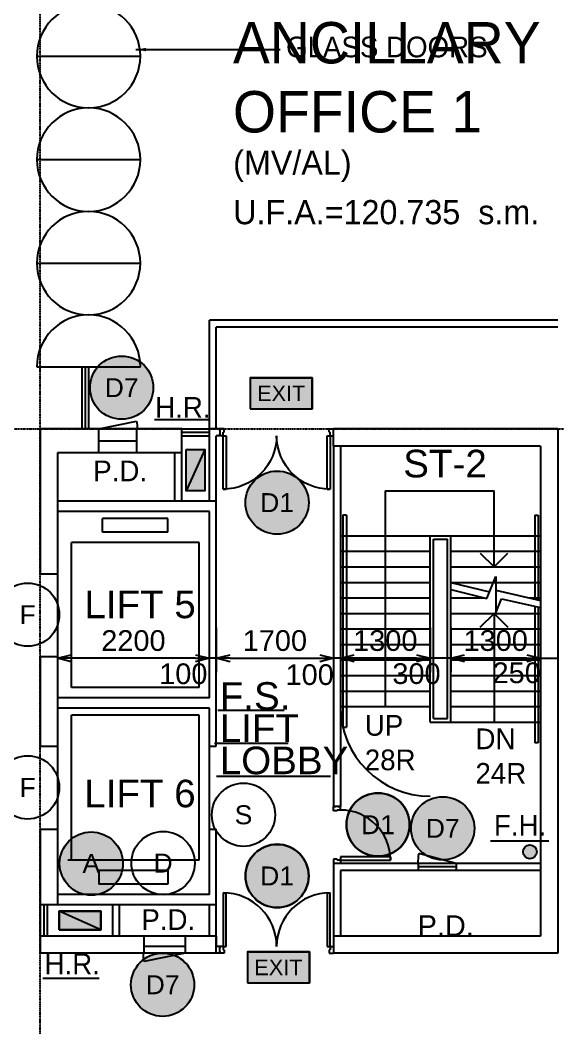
# Model space of a CAD drawing. Header units: millimetres. Extents: x 451 to 50135, y 300 to 56041.
# Drawn here: x 28955 to 36746, y 14229 to 28831 of the extents above; entities that cross this region are included whole.
import ezdxf
from ezdxf.enums import TextEntityAlignment as Align

# ---------------------------------------------------------------- set-up
doc = ezdxf.new("R2010")
doc.units = ezdxf.units.MM
doc.linetypes.add('DASHDOT', pattern=[1, 0.5, -0.25, 0, -0.25])
doc.layers.get('0').update_dxf_attribs({"color": 8})
doc.layers.get('Defpoints').update_dxf_attribs({"color": 8})
for name, color, linetype in [('DLN020__', 8, 'DASHDOT'), ('DLN030', 8, 'Continuous'), ('DLN040__', 8, 'Continuous'), ('DLN041_1', 8, 'Continuous'), ('DLN041__', 8, 'Continuous'), ('DLN210__', 8, 'Continuous'), ('DLN220__', 8, 'Continuous'), ('DLN240__', 8, 'Continuous'), ('DLN280__', 8, 'Continuous'), ('DLN324__', 8, 'Continuous'), ('DLN325-1', 8, 'Continuous'), ('DLN325__', 8, 'Continuous'), ('DLN580__', 8, 'Continuous'), ('DLN581__', 8, 'Continuous'), ('DLN661__', 8, 'Continuous'), ('FITDOOR', 8, 'Continuous'), ('FS-10', 8, 'Continuous'), ('MARK', 8, 'Continuous')]:
    doc.layers.add(name, color=color, linetype=linetype)
doc.styles.add('ROMANS', font='swissl.ttf')
doc.styles.add('SWIS721LT450', font='swissl.ttf')
doc.styles.add('SWIS721LT750', font='swissl.ttf')
doc.dimstyles.new('INTDIM', dxfattribs={"dimscale": 200, "dimtxt": 2.25, "dimasz": 1.5, "dimexe": 1, "dimexo": 0, "dimgap": 1, "dimtad": 1, "dimdec": 0, "dimrnd": 1, "dimzin": 1, "dimdsep": 46, "dimtxsty": 'SWIS721LT450', "dimcen": 1, "dimclrd": 256, "dimclre": 256, "dimclrt": 256, "dimaunit": 1, "dimadec": 3, "dimazin": 0, "dimtfac": 1, "dimtdec": 0, "dimtix": 1, "dimtmove": 2, "dimatfit": 0, "dimfxl": 1, "dimtolj": 1, "dimtzin": 0, "dimarcsym": 0})

# ---------------------------------------------------------------- blocks, each defined once
blk = doc.blocks.new('FSEX-V01')
at = {"layer": 'DLN580__'}
for p, q in [((0, 300), (0, 0)), ((0, 300), (600, 300)), ((600, 300), (600, 0)), ((0, 0), (600, 0))]:
    blk.add_line(p, q, dxfattribs=at)
at = {"layer": 'DLN580__', "style": 'ROMANS'}
blk.add_text('EXIT', height=150, dxfattribs=at).set_placement((300, 150), align=Align.MIDDLE)
blk = doc.blocks.new('DRNO')
at = {"layer": 'MARK'}
blk.add_circle((0, 0), 1, dxfattribs=at)
at = {"layer": 'MARK', "style": 'ROMANS'}
blk.add_attdef('DRNO', text='', height=0.6, dxfattribs=at).set_placement((0, 0), align=Align.MIDDLE)
blk = doc.blocks.new('DIMARR')
for p, q in [((-1, 0.25), (0, 0)), ((-1, 0), (0, 0)), ((0, 0), (-1, -0.25))]:
    blk.add_line(p, q)
blk = doc.blocks.new('*D56')
at = {"layer": 'Defpoints', "color": 0, "transparency": 16777216}
for p in [(31796, 20228), (33496, 20228), (33496, 19584)]:
    blk.add_point(p, dxfattribs=at)
at = {"layer": 'DLN030', "lineweight": -2, "transparency": 16777216}
for p, q in [((31796, 20028), (31796, 19384)), ((33496, 20028), (33496, 19384)), ((31996, 19584), (33296, 19584))]:
    blk.add_line(p, q, dxfattribs=at)
at = {"layer": 'DLN030', "lineweight": -2, "transparency": 16777216, "xscale": 200, "yscale": 200, "zscale": 200, "rotation": 180}
blk.add_blockref('DIMARR', (31796, 19584), dxfattribs=at)
at = {"layer": 'DLN030', "lineweight": -2, "transparency": 16777216, "xscale": 200, "yscale": 200, "zscale": 200}
blk.add_blockref('DIMARR', (33496, 19584), dxfattribs=at)
at = {"layer": 'DLN030', "transparency": 16777216, "insert": (32646, 19839), "char_height": 300, "attachment_point": 5, "style": 'SWIS721LT450'}
blk.add_mtext('\\A1;1700', dxfattribs=at)
blk = doc.blocks.new('*D57')
at = {"layer": 'Defpoints', "color": 0, "transparency": 16777216}
for p in [(33496, 20228), (33596, 20228), (33496, 19584)]:
    blk.add_point(p, dxfattribs=at)
at = {"layer": 'DLN030', "lineweight": -2, "transparency": 16777216}
for p, q in [((33496, 20028), (33496, 19384)), ((33596, 20028), (33596, 19384)), ((33596, 19584), (33496, 19584))]:
    blk.add_line(p, q, dxfattribs=at)
at = {"layer": 'DLN030', "transparency": 16777216, "insert": (33150, 19345), "char_height": 300, "attachment_point": 5, "style": 'SWIS721LT450'}
blk.add_mtext('\\A1;100', dxfattribs=at)
blk = doc.blocks.new('*D58')
at = {"layer": 'Defpoints', "color": 0, "transparency": 16777216}
for p in [(33596, 20228), (34896, 20228), (33596, 19584)]:
    blk.add_point(p, dxfattribs=at)
at = {"layer": 'DLN030', "lineweight": -2, "transparency": 16777216}
for p, q in [((33596, 20028), (33596, 19384)), ((34896, 20028), (34896, 19384)), ((34696, 19584), (33796, 19584))]:
    blk.add_line(p, q, dxfattribs=at)
at = {"layer": 'DLN030', "lineweight": -2, "transparency": 16777216, "xscale": 200, "yscale": 200, "zscale": 200, "rotation": 180}
blk.add_blockref('DIMARR', (33596, 19584), dxfattribs=at)
at = {"layer": 'DLN030', "lineweight": -2, "transparency": 16777216, "xscale": 200, "yscale": 200, "zscale": 200}
blk.add_blockref('DIMARR', (34896, 19584), dxfattribs=at)
at = {"layer": 'DLN030', "transparency": 16777216, "insert": (34246, 19839), "char_height": 300, "attachment_point": 5, "style": 'SWIS721LT450'}
blk.add_mtext('\\A1;1300', dxfattribs=at)
blk = doc.blocks.new('*D59')
at = {"layer": 'Defpoints', "color": 0, "transparency": 16777216}
for p in [(34896, 20228), (35196, 20228), (34896, 19584)]:
    blk.add_point(p, dxfattribs=at)
at = {"layer": 'DLN030', "lineweight": -2, "transparency": 16777216}
for p, q in [((34896, 20028), (34896, 19384)), ((35196, 20028), (35196, 19384)), ((35196, 19584), (34896, 19584))]:
    blk.add_line(p, q, dxfattribs=at)
at = {"layer": 'DLN030', "transparency": 16777216, "insert": (34698, 19360), "char_height": 300, "attachment_point": 5, "style": 'SWIS721LT450'}
blk.add_mtext('\\A1;300', dxfattribs=at)
blk = doc.blocks.new('*D60')
at = {"layer": 'Defpoints', "color": 0, "transparency": 16777216}
for p in [(35196, 20228), (36496, 20228), (35196, 19584)]:
    blk.add_point(p, dxfattribs=at)
at = {"layer": 'DLN030', "lineweight": -2, "transparency": 16777216}
for p, q in [((35196, 20028), (35196, 19384)), ((36496, 20028), (36496, 19384)), ((36296, 19584), (35396, 19584))]:
    blk.add_line(p, q, dxfattribs=at)
at = {"layer": 'DLN030', "lineweight": -2, "transparency": 16777216, "xscale": 200, "yscale": 200, "zscale": 200, "rotation": 180}
blk.add_blockref('DIMARR', (35196, 19584), dxfattribs=at)
at = {"layer": 'DLN030', "lineweight": -2, "transparency": 16777216, "xscale": 200, "yscale": 200, "zscale": 200}
blk.add_blockref('DIMARR', (36496, 19584), dxfattribs=at)
at = {"layer": 'DLN030', "transparency": 16777216, "insert": (35846, 19839), "char_height": 300, "attachment_point": 5, "style": 'SWIS721LT450'}
blk.add_mtext('\\A1;1300', dxfattribs=at)
blk = doc.blocks.new('*D61')
at = {"layer": 'Defpoints', "color": 0, "transparency": 16777216}
for p in [(36496, 20228), (36746, 20228), (36746, 19584)]:
    blk.add_point(p, dxfattribs=at)
at = {"layer": 'DLN030', "lineweight": -2, "transparency": 16777216}
for p, q in [((36496, 20028), (36496, 19384)), ((36746, 20028), (36746, 19384)), ((36496, 19584), (36746, 19584))]:
    blk.add_line(p, q, dxfattribs=at)
at = {"layer": 'DLN030', "transparency": 16777216, "insert": (36150, 19372), "char_height": 300, "attachment_point": 5, "style": 'SWIS721LT450'}
blk.add_mtext('\\A1;250', dxfattribs=at)
blk = doc.blocks.new('*D62')
at = {"layer": 'Defpoints', "color": 0, "transparency": 16777216}
for p in [(31696, 20228), (31796, 20228), (31696, 19584)]:
    blk.add_point(p, dxfattribs=at)
at = {"layer": 'DLN030', "lineweight": -2, "transparency": 16777216}
for p, q in [((31696, 20028), (31696, 19384)), ((31796, 20028), (31796, 19384)), ((31796, 19584), (31696, 19584))]:
    blk.add_line(p, q, dxfattribs=at)
at = {"layer": 'DLN030', "transparency": 16777216, "insert": (31319, 19358), "char_height": 300, "attachment_point": 5, "style": 'SWIS721LT450'}
blk.add_mtext('\\A1;100', dxfattribs=at)
blk = doc.blocks.new('*D63')
at = {"layer": 'Defpoints', "color": 0, "transparency": 16777216}
for p in [(29496, 20228), (31696, 20228), (29496, 19584)]:
    blk.add_point(p, dxfattribs=at)
at = {"layer": 'DLN030', "lineweight": -2, "transparency": 16777216}
for p, q in [((29496, 20028), (29496, 19384)), ((31696, 20028), (31696, 19384)), ((31496, 19584), (29696, 19584))]:
    blk.add_line(p, q, dxfattribs=at)
at = {"layer": 'DLN030', "lineweight": -2, "transparency": 16777216, "xscale": 200, "yscale": 200, "zscale": 200, "rotation": 180}
blk.add_blockref('DIMARR', (29496, 19584), dxfattribs=at)
at = {"layer": 'DLN030', "lineweight": -2, "transparency": 16777216, "xscale": 200, "yscale": 200, "zscale": 200}
blk.add_blockref('DIMARR', (31696, 19584), dxfattribs=at)
at = {"layer": 'DLN030', "transparency": 16777216, "insert": (30596, 19839), "char_height": 300, "attachment_point": 5, "style": 'SWIS721LT450'}
blk.add_mtext('\\A1;2200', dxfattribs=at)
blk = doc.blocks.new('FSHR-V01')
at = {"layer": 'DLN580__'}
for p, q in [((0, 0), (600, -273)), ((0, 0), (600, 0)), ((0, -273), (0, 0)), ((600, 0), (600, -273)), ((600, -273), (0, -273))]:
    blk.add_line(p, q, dxfattribs=at)
blk = doc.blocks.new('DR1CD')
at = {"layer": 'FITDOOR'}
for p, q in [((0, 1), (45, 1)), ((0, 1), (0, 0)), ((45, 0), (45, 1)), ((0, 0), (45, 0))]:
    blk.add_line(p, q, dxfattribs=at)
blk = doc.blocks.new('DR2M')
at = {"layer": 'FITDOOR'}
for centre, start, end in [((0, 0), 0, 90), ((1, 0), 90, 180)]:
    blk.add_arc(centre, 0.5, start, end, dxfattribs=at)
blk = doc.blocks.new('DR1AD')
at = {"layer": 'FITDOOR'}
for p, q in [((-45, 1), (0, 1)), ((-45, 1), (-45, 0)), ((0, 0), (0, 1)), ((-45, 0), (0, 0))]:
    blk.add_line(p, q, dxfattribs=at)
blk = doc.blocks.new('DR1CR2')
at = {"layer": 'FITDOOR'}
for p, q in [((-50, 0), (-50, -50)), ((-50, 0), (0, 0)), ((0, 0), (0, -25)), ((-62.5, -50), (-50, -50)), ((-62.5, -50), (-62.5, -100)), ((-62.5, -100), (0, -100)), ((-12, -25), (0, -25)), ((-12, -75), (0, -75)), ((0, -75), (0, -100))]:
    blk.add_line(p, q, dxfattribs=at)
blk = doc.blocks.new('DR1CL2')
at = {"layer": 'FITDOOR'}
for p, q in [((50, 0), (0, 0)), ((0, 0), (0, -25)), ((50, 0), (50, -50)), ((12, -25), (0, -25)), ((0, -75), (0, -100)), ((12, -75), (0, -75)), ((62.5, -100), (0, -100)), ((62.5, -50), (50, -50)), ((62.5, -50), (62.5, -100))]:
    blk.add_line(p, q, dxfattribs=at)
blk = doc.blocks.new('*D77')
at = {"layer": 'Defpoints', "color": 0, "transparency": 16777216}
for p in [(36746, 31685), (36746, 24485), (37292, 24485)]:
    blk.add_point(p, dxfattribs=at)
at = {"layer": 'DLN030', "lineweight": -2, "transparency": 16777216}
for p, q in [((36946, 31685), (37492, 31685)), ((37292, 31485), (37292, 24685)), ((36946, 24485), (37492, 24485))]:
    blk.add_line(p, q, dxfattribs=at)
at = {"layer": 'DLN030', "lineweight": -2, "transparency": 16777216, "xscale": 200, "yscale": 200, "zscale": 200}
for p, rotation in [((37292, 31685), 90), ((37292, 24485), 270)]:
    blk.add_blockref('DIMARR', p, dxfattribs=dict(at, rotation=rotation))
at = {"layer": 'DLN030', "transparency": 16777216, "insert": (37038, 28085), "char_height": 300, "attachment_point": 5, "rotation": 90, "style": 'SWIS721LT450'}
blk.add_mtext('\\A1;7200', dxfattribs=at)

msp = doc.modelspace()

# ---------------------------------------------------------------- hatches: boundary and pattern name
at = {"layer": 'FS-10'}
h = msp.add_hatch(color=256, dxfattribs=at)
edge = h.paths.add_edge_path()
edge.add_arc((30425.9, 23505.9), 458.3, 0, 360)
for points in [[(32287.7, 23199.3), (33187.7, 23199.3), (33187.7, 23649.3), (32287.7, 23649.3)], [(31360.1, 22609.8), (31632.9, 22609.8), (31632.9, 22009.8), (31360.1, 22009.8)], [(29521.5, 15648.4), (30121.5, 15648.4), (30121.5, 15921.1), (29521.5, 15921.1)], [(32247.8, 14879.7), (33147.8, 14879.7), (33147.8, 15329.7), (32247.8, 15329.7)]]:
    msp.add_hatch(color=256, dxfattribs=at).paths.add_polyline_path(points)
h = msp.add_hatch(color=256, dxfattribs=at)
edge = h.paths.add_edge_path()
edge.add_arc((32678.1, 21839.6), 458.3, 0, 360)
h = msp.add_hatch(color=256, dxfattribs=at)
edge = h.paths.add_edge_path()
edge.add_arc((34140.4, 17173), 458.3, 0, 360)
h = msp.add_hatch(color=256, dxfattribs=at)
edge = h.paths.add_edge_path()
edge.add_arc((35078, 17120.2), 458.3, 0, 360)
h = msp.add_hatch(color=256, dxfattribs=at)
edge = h.paths.add_edge_path()
edge.add_arc((29984.8, 16609.8), 458.3, 0, 360)
h = msp.add_hatch(color=256, dxfattribs=at)
edge = h.paths.add_edge_path()
edge.add_arc((32678.1, 16429.9), 458.3, 0, 360)
h = msp.add_hatch(color=256, dxfattribs=at)
edge = h.paths.add_edge_path()
edge.add_arc((36342.4, 16780.4), 100, 0, 360)
h = msp.add_hatch(color=256, dxfattribs=at)
edge = h.paths.add_edge_path()
edge.add_arc((31019.2, 14853.6), 458.3, 0, 360)

# ---------------------------------------------------------------- linework, layer by layer
at = {"layer": 'Defpoints'}
msp.add_line((31796.5, 15559.8), (31796.5, 15409.8), dxfattribs=at)
at = {"layer": 'DLN020__'}
for p, q in [((29246.5, 6659.8), (29246.5, 51909.8)), ((1746.5, 22909.8), (45496.5, 22909.8))]:
    msp.add_line(p, q, dxfattribs=at)
at = {"layer": 'DLN040__'}
for p, q in [((33596.5, 17434.8), (33496.5, 17434.8)), ((33596.5, 16609.8), (33496.5, 16609.8))]:
    msp.add_line(p, q, dxfattribs=at)
at = {"layer": 'DLN210__'}
for p, q in [((29496.5, 20809.8), (29496.5, 19609.8)), ((29496.5, 18309.8), (29496.5, 17109.8)), ((31696.5, 17109.8), (31696.5, 18309.8))]:
    msp.add_line(p, q, dxfattribs=at)
at = {"layer": 'DLN220__'}
for p, q in [((36746.5, 24484.8), (31696.5, 24484.8)), ((31696.5, 22909.8), (31696.5, 24484.8)), ((31796.5, 22909.8), (31796.5, 24384.8)), ((36746.5, 24384.8), (31796.5, 24384.8)), ((31296.5, 22909.8), (31696.5, 22909.8)), ((31296.5, 22859.8), (31696.5, 22859.8)), ((31296.5, 22809.8), (31696.5, 22809.8)), ((31696.5, 21859.8), (31696.5, 22909.8)), ((31846.5, 22909.8), (31696.5, 22909.8)), ((31796.5, 18309.8), (31796.5, 22809.8)), ((31846.5, 22809.8), (31796.5, 22809.8)), ((31846.5, 22909.8), (31846.5, 22809.8)), ((33496.5, 22659.8), (33496.5, 17434.8)), ((33596.5, 22659.8), (33596.5, 17434.8)), ((31196.5, 21859.8), (31196.5, 22559.8)), ((31296.5, 21859.8), (31296.5, 22559.8)), ((31796.5, 21859.8), (29496.5, 21859.8)), ((31696.5, 21709.8), (29496.5, 21709.8)), ((31696.5, 19009.8), (31696.5, 21709.8)), ((31696.5, 19009.8), (29496.5, 19009.8)), ((31696.5, 18859.8), (29496.5, 18859.8)), ((31696.5, 18309.8), (31696.5, 18859.8)), ((31696.5, 18309.8), (31796.5, 18309.8)), ((31696.5, 17109.8), (31796.5, 17109.8)), ((31696.5, 16159.8), (31696.5, 17109.8)), ((31796.5, 15559.8), (31796.5, 17109.8)), ((33496.5, 16609.8), (33496.5, 15559.8)), ((36496.5, 16609.8), (33496.5, 16609.8)), ((33596.5, 16509.8), (33596.5, 15559.8)), ((36496.5, 16509.8), (33596.5, 16509.8)), ((31696.5, 16159.8), (29496.5, 16159.8)), ((29246.5, 16009.8), (29246.5, 15559.8)), ((29296.5, 16009.8), (29296.5, 15559.8)), ((29346.5, 16009.8), (29346.5, 15559.8)), ((31796.5, 16009.8), (29496.5, 16009.8)), ((30296.5, 15559.8), (30296.5, 16009.8)), ((30396.5, 15559.8), (30396.5, 16009.8)), ((31696.5, 15559.8), (31696.5, 16009.8)), ((31846.5, 15409.8), (31796.5, 15409.8)), ((31846.5, 15309.8), (31846.5, 15409.8)), ((31846.5, 15309.8), (31796.5, 15309.8))]:
    msp.add_line(p, q, dxfattribs=at)
at = {"layer": 'DLN240__'}
for p, q in [((34246.5, 22009.8), (34246.5, 18884.8)), ((34246.5, 22009.8), (35821.5, 22009.8)), ((35821.5, 20909.8), (35821.5, 22009.8)), ((33631.5, 21659.8), (33631.5, 18584.8)), ((33681.5, 21659.8), (33631.5, 21659.8)), ((33681.5, 21659.8), (33681.5, 18584.8)), ((36411.5, 21659.8), (36461.5, 21659.8)), ((36411.5, 21659.8), (36411.5, 20442.7)), ((36461.5, 21659.8), (36461.5, 20431.3)), ((33596.5, 21359.8), (34896.5, 21359.8)), ((34896.5, 18659.8), (34896.5, 21359.8)), ((34896.5, 18709.8), (34896.5, 21359.8)), ((34896.5, 21359.8), (35196.5, 21359.8)), ((35196.5, 18659.8), (35196.5, 21359.8)), ((35196.5, 21359.8), (36496.5, 21359.8)), ((34946.5, 21309.8), (35146.5, 21309.8)), ((34946.5, 18709.8), (34946.5, 21309.8)), ((35146.5, 18709.8), (35146.5, 21309.8)), ((33596.5, 21134.8), (34896.5, 21134.8)), ((35196.5, 21134.8), (36496.5, 21134.8)), ((35621.5, 21109.8), (35821.5, 20909.8)), ((35821.5, 20909.8), (36021.5, 21109.8)), ((33596.5, 20909.8), (34896.5, 20909.8)), ((35196.5, 20909.8), (36496.5, 20909.8)), ((35715.6, 20450.9), (35846.5, 20768.8)), ((35846.5, 20768.8), (35846.5, 20245.2)), ((33596.5, 20684.8), (34896.5, 20684.8)), ((35196.5, 20684.8), (36496.5, 20684.8)), ((35196.5, 20684.8), (35754.9, 20546.5)), ((33596.5, 20459.8), (34896.5, 20459.8)), ((35196.5, 20580.3), (35715.6, 20450.9)), ((35196.5, 20459.8), (35680.2, 20459.8)), ((35846.5, 20571.1), (36496.5, 20423.4)), ((35846.5, 20245.2), (35929.9, 20447.7)), ((35929.9, 20447.7), (36496.5, 20318.9)), ((36336.5, 20459.8), (36496.5, 20459.8)), ((36411.5, 20338.2), (36411.5, 18359.8)), ((36461.5, 20326.9), (36461.5, 18359.8)), ((33596.5, 20234.8), (34896.5, 20234.8)), ((35196.5, 20234.8), (36496.5, 20234.8)), ((35621.5, 20034.8), (35821.5, 20234.8)), ((35821.5, 20234.8), (35821.5, 18659.8)), ((35821.5, 20234.8), (36021.5, 20034.8)), ((33596.5, 20009.8), (34896.5, 20009.8)), ((35196.5, 20009.8), (36496.5, 20009.8)), ((33596.5, 19784.8), (34896.5, 19784.8)), ((35196.5, 19784.8), (36496.5, 19784.8)), ((33596.5, 19559.8), (34896.5, 19559.8)), ((35196.5, 19559.8), (36496.5, 19559.8)), ((33596.5, 19334.8), (34896.5, 19334.8)), ((35196.5, 19334.8), (36496.5, 19334.8)), ((33596.5, 19109.8), (34896.5, 19109.8)), ((35196.5, 19109.8), (36496.5, 19109.8)), ((33596.5, 18884.8), (34896.5, 18884.8)), ((35196.5, 18884.8), (36496.5, 18884.8)), ((34946.5, 18709.8), (35146.5, 18709.8)), ((33631.5, 18584.8), (33681.5, 18584.8)), ((34896.5, 18659.8), (35196.5, 18659.8)), ((35196.5, 18659.8), (36496.5, 18659.8)), ((36461.5, 18359.8), (36411.5, 18359.8))]:
    msp.add_line(p, q, dxfattribs=at)
at = {"layer": 'DLN240__', "ltscale": 0.05}
msp.add_arc((34896.5, 18884.8), 1300, 180, 270, dxfattribs=at)
at = {"layer": 'DLN280__'}
for p, q in [((29246.5, 22909.8), (29246.5, 20809.8)), ((31296.5, 22909.8), (29246.5, 22909.8)), ((31296.5, 22559.8), (31296.5, 22909.8)), ((33496.5, 22659.8), (33496.5, 22909.8)), ((36746.5, 22909.8), (33496.5, 22909.8)), ((36746.5, 22909.8), (36746.5, 15309.8)), ((36496.5, 22659.8), (33496.5, 22659.8)), ((36496.5, 22659.8), (36496.5, 15559.8)), ((29496.5, 22559.8), (29496.5, 20809.8)), ((31296.5, 22559.8), (29496.5, 22559.8)), ((29246.5, 20809.8), (29496.5, 20809.8)), ((29246.5, 19609.8), (29496.5, 19609.8)), ((29246.5, 19609.8), (29246.5, 18309.8)), ((29496.5, 19609.8), (29496.5, 18309.8)), ((29246.5, 18309.8), (29496.5, 18309.8)), ((29246.5, 17109.8), (29496.5, 17109.8)), ((29246.5, 17109.8), (29246.5, 16009.8)), ((29496.5, 17109.8), (29496.5, 16009.8)), ((29496.5, 16009.8), (29246.5, 16009.8)), ((31796.5, 15559.8), (29246.5, 15559.8)), ((29246.5, 15559.8), (29246.5, 15309.8)), ((31796.5, 15309.8), (31796.5, 15559.8)), ((36496.5, 15559.8), (33496.5, 15559.8)), ((33496.5, 15559.8), (33496.5, 15309.8)), ((31796.5, 15309.8), (29246.5, 15309.8)), ((36746.5, 15309.8), (33496.5, 15309.8))]:
    msp.add_line(p, q, dxfattribs=at)
at = {"layer": 'DLN324__'}
for p, q in [((29196.5, 28309.8), (30696.5, 28309.8)), ((29196.5, 26809.8), (30696.5, 26809.8)), ((29196.5, 25309.8), (30696.5, 25309.8)), ((29196.5, 23809.8), (30696.5, 23809.8)), ((29846.5, 23809.8), (29846.5, 22909.8)), ((29846.5, 23809.8), (29946.5, 23809.8)), ((29896.5, 23809.8), (29896.5, 22909.8)), ((29946.5, 23809.8), (29946.5, 22909.8))]:
    msp.add_line(p, q, dxfattribs=at)
for centre, start, end in [((29946.5, 28309.8), 90, 180), ((29946.5, 28309.8), 0, 90), ((29946.5, 28309.8), 180, 270), ((29946.5, 28309.8), 270, 0), ((29946.5, 26809.8), 0, 180), ((29946.5, 26809.8), 90, 180), ((29946.5, 26809.8), 180, 0), ((29946.5, 26809.8), 180, 270), ((29946.5, 25309.8), 0, 180), ((29946.5, 25309.8), 90, 180), ((29946.5, 25309.8), 180, 0), ((29946.5, 25309.8), 180, 270), ((29946.5, 23809.8), 0, 180), ((29946.5, 23809.8), 90, 180)]:
    msp.add_arc(centre, 750, start, end, dxfattribs=at)
at = {"layer": 'DLN325__', "ltscale": 0.3}
for p, q in [((30096.5, 22909.8), (30643.1, 23019.3)), ((30096.5, 22559.8), (30096.5, 22909.8)), ((30646.5, 22559.8), (30646.5, 22909.8)), ((30096.5, 22734.8), (30646.5, 22734.8)), ((35271.5, 16609.8), (34732.9, 16754.1)), ((34721.5, 16609.8), (34721.5, 16509.8)), ((35271.5, 16559.8), (34721.5, 16559.8)), ((35271.5, 16609.8), (35271.5, 16509.8)), ((30746.5, 15559.8), (30746.5, 15309.8)), ((31346.5, 15559.8), (31346.5, 15309.8)), ((31346.5, 15409.8), (30746.5, 15409.8)), ((31346.5, 15309.8), (30751.8, 15190.6))]:
    msp.add_line(p, q, dxfattribs=at)
for points in [[(30643.1, 23019.3, -0.0737111), (30646.5, 22909.8)], [(34732.9, 16754.1, 0.097766), (34721.5, 16609.8)], [(30751.8, 15190.6, -0.0803228), (30746.5, 15309.8)]]:
    msp.add_lwpolyline(points, format="xyb", dxfattribs=at)
at = {"layer": 'DLN581__'}
msp.add_circle((36342.4, 16780.4), 100, dxfattribs=at)
at = {"layer": 'DLN661__'}
for p, q in [((31096.5, 21609.8), (30146.5, 21609.8)), ((30146.5, 21409.8), (30146.5, 21609.8)), ((31096.5, 21409.8), (31096.5, 21609.8)), ((31096.5, 21409.8), (30146.5, 21409.8)), ((31546.5, 21259.8), (29696.5, 21259.8)), ((29696.5, 19159.8), (29696.5, 21259.8)), ((31546.5, 19159.8), (31546.5, 21259.8)), ((31546.5, 19159.8), (29696.5, 19159.8)), ((29696.5, 16659.8), (29696.5, 18759.8)), ((31546.5, 18759.8), (29696.5, 18759.8)), ((31546.5, 16659.8), (31546.5, 18759.8)), ((31546.5, 16659.8), (29646.5, 16659.8)), ((31096.5, 16509.8), (30096.5, 16509.8)), ((30096.5, 16509.8), (30096.5, 16309.8)), ((31096.5, 16509.8), (31096.5, 16309.8)), ((31096.5, 16309.8), (30096.5, 16309.8))]:
    msp.add_line(p, q, dxfattribs=at)
at = {"layer": 'FITDOOR'}
msp.add_arc((33596.5, 16659.8), 725, 360, 90, dxfattribs=at)
at = {"layer": 'FS-10'}
for p, q in [((30903.6, 23043.1), (31686.2, 23043.1)), ((32779.6, 18829.2), (31817.7, 18829.2)), ((32836.4, 18348.1), (31773, 18348.1)), ((31798.4, 17875.9), (33450.2, 17875.9)), ((35772.1, 16937), (36615, 16937)), ((29282.1, 14950.9), (30101, 14950.9))]:
    msp.add_line(p, q, dxfattribs=at)
for points in [[(32287.7, 23199.3), (33187.7, 23199.3), (33187.7, 23649.3), (32287.7, 23649.3)], [(31360.1, 22609.8), (31632.9, 22609.8), (31632.9, 22009.8), (31360.1, 22009.8)], [(29521.5, 15648.4), (30121.5, 15648.4), (30121.5, 15921.1), (29521.5, 15921.1)], [(32247.8, 14879.7), (33147.8, 14879.7), (33147.8, 15329.7), (32247.8, 15329.7)]]:
    msp.add_lwpolyline(points, close=True, dxfattribs=at)
for centre, radius in [((30425.9, 23505.9), 458.3), ((32678.1, 21839.6), 458.3), ((34140.4, 17173), 458.3), ((35078, 17120.2), 458.3), ((29984.8, 16609.8), 458.3), ((32678.1, 16429.9), 458.3), ((36342.4, 16780.4), 100), ((31019.2, 14853.6), 458.3)]:
    msp.add_circle(centre, radius, dxfattribs=at)

# ---------------------------------------------------------------- block references
at = {"layer": 'DLN325-1'}
for p, xscale, yscale, zscale, values in [((30425.9, 23505.9), 458.3333333332557, 458.3333333332557, 458.3333333332557, {'DRNO': 'D7'}), ((32678.1, 21839.6), 458.3333333333139, 458.3333333333139, 458.3333333333139, {'DRNO': 'D1'}), ((35078, 17120.2), 458.3333333333139, 458.3333333333139, 458.3333333333139, {'DRNO': 'D7'}), ((31019.2, 14853.6), 458.3333333332557, 458.3333333332557, 458.3333333332557, {'DRNO': 'D7'})]:
    msp.add_blockref('DRNO', p, dxfattribs=dict(at, xscale=xscale, yscale=yscale, zscale=zscale)).add_auto_attribs(values)
ref = msp.add_blockref('DRNO', (34140.4, 17173), dxfattribs=dict(at, xscale=-458.3333333333139, yscale=458.3333333333139, zscale=458.3333333333333, rotation=180))
ref.add_attrib('DRNO', 'D1', dxfattribs={"layer": 'MARK', "height": 275, "style": 'ROMANS'}).set_placement((34140.4, 17173), align=Align.MIDDLE)
ref = msp.add_blockref('DRNO', (32678.1, 16429.9), dxfattribs=dict(at, xscale=-458.3333333333139, yscale=458.3333333333139, zscale=458.3333333333333, rotation=180))
ref.add_attrib('DRNO', 'D1', dxfattribs={"layer": 'MARK', "height": 275, "style": 'ROMANS'}).set_placement((32678.1, 16429.9), align=Align.MIDDLE)
at = {"layer": 'DLN325__', "xscale": -1, "rotation": 180}
for name, p in [('DR1CL2', (31846.5, 22809.8)), ('DR1CR2', (33496.5, 22809.8))]:
    msp.add_blockref(name, p, dxfattribs=at)
at = {"layer": 'DLN325__', "xscale": -1, "yscale": 775, "rotation": 180}
for name, p in [('DR1CD', (31896.5, 22809.8)), ('DR1AD', (33446.5, 22809.8))]:
    msp.add_blockref(name, p, dxfattribs=at)
at = {"layer": 'DLN325__', "xscale": -1550, "yscale": 1550, "zscale": 1550, "rotation": 180}
msp.add_blockref('DR2M', (31896.5, 22809.8), dxfattribs=at)
at = {"layer": 'DLN325__', "xscale": 458.3333333333139, "yscale": 458.3333333333139, "zscale": 458.3333333333139}
for p, values in [((29063.6, 20216.4), {'DRNO': 'F'}), ((29063.6, 17713.6), {'DRNO': 'F'}), ((32190.8, 17316.6), {'DRNO': 'S'}), ((29984.8, 16609.8), {'DRNO': 'A'}), ((31026.3, 16617), {'DRNO': 'D'})]:
    msp.add_blockref('DRNO', p, dxfattribs=at).add_auto_attribs(values)
at = {"layer": 'DLN325__', "yscale": 775}
for name, p in [('DR1CD', (31896.5, 15409.8)), ('DR1AD', (33446.5, 15409.8))]:
    msp.add_blockref(name, p, dxfattribs=at)
at = {"layer": 'DLN325__', "xscale": 1550, "yscale": 1550, "zscale": 1550}
msp.add_blockref('DR2M', (31896.5, 15409.8), dxfattribs=at)
at = {"layer": 'DLN325__'}
for name, p in [('DR1CL2', (31846.5, 15409.8)), ('DR1CR2', (33496.5, 15409.8))]:
    msp.add_blockref(name, p, dxfattribs=at)
at = {"layer": 'DLN580__', "xscale": 1.5, "yscale": 1.5, "zscale": 1.5}
for p in [(32287.7, 23199.3), (32247.8, 14879.7)]:
    msp.add_blockref('FSEX-V01', p, dxfattribs=at)
at = {"layer": 'DLN580__'}
for p, rotation in [((31632.9, 22609.8), 270), ((30121.5, 15648.4), 180)]:
    msp.add_blockref('FSHR-V01', p, dxfattribs=dict(at, rotation=rotation))
at = {"layer": 'FITDOOR', "rotation": 269.9999999977833}
for name, p in [('DR1CL2', (33596.5, 17434.8)), ('DR1CR2', (33596.5, 16609.8))]:
    msp.add_blockref(name, p, dxfattribs=at)
at = {"layer": 'FITDOOR', "yscale": 725, "rotation": 269.9999999977833}
msp.add_blockref('DR1AD', (33596.5, 16659.8), dxfattribs=at)

# ---------------------------------------------------------------- texts
at = {"layer": 'DLN040__', "insert": (32808, 28592.6), "char_height": 300, "width": 3974.268, "attachment_point": 1, "line_spacing_factor": 0.8, "style": 'SWIS721LT750'}
msp.add_mtext('{\\fUnivers|b0|i0|c0|p34;GLASS DOORS}', dxfattribs=at)
at = {"layer": 'DLN040__', "char_height": 300, "width": 848.313, "attachment_point": 1, "style": 'SWIS721LT750'}
for s, insert in [('{\\fUnivers|b0|i0|c0|p34;UP 28R}', (33949.1, 18762)), ('{\\fUnivers|b0|i0|c0|p34;DN 24R}', (35552.7, 18567))]:
    msp.add_mtext(s, dxfattribs=dict(at, insert=insert))
at = {"layer": 'DLN041_1', "attachment_point": 7, "style": 'SWIS721LT750'}
for s, insert, char_height, width in [('{\\fUnivers|b0|i0|c0|p34;ANCILLARY\\POFFICE 1}', (32038.2, 27195.1), 600, 13820.26), ('{\\fUnivers|b0|i0|c0|p34;(MV/AL)}', (32041.6, 26486.4), 350, 9007.441), ('{\\fUnivers|b0|i0|c0|p34;U.F.A.=120.735  s.m.}', (32041.6, 25869.1), 350, 9007.441)]:
    msp.add_mtext(s, dxfattribs=dict(at, insert=insert, char_height=char_height, width=width))
at = {"layer": 'DLN041__', "style": 'SWIS721LT750'}
for s, insert, char_height, width, attachment_point in [('ST-2', (34506, 22199.8), 400, 1747.501, 7), ('{\\fUnivers|b0|i0|c0|p34;P.D.}', (30013.6, 22449.4), 300, 1310.626, 1), ('LIFT 5', (29885.1, 20159.6), 400, 1880.638, 7), ('LIFT 6', (29883.4, 17419.3), 400, 1880.638, 7), ('{\\fUnivers|b0|i0|c0|p34;P.D.}', (30710.9, 15947.8), 300, 1310.626, 1), ('P.D.', (34713.8, 15559.7), 300, 1310.626, 7)]:
    msp.add_mtext(s, dxfattribs=dict(at, insert=insert, char_height=char_height, width=width, attachment_point=attachment_point))
at = {"layer": 'DLN041__', "insert": (31847, 17898.8), "char_height": 400, "width": 1880.638, "attachment_point": 7, "line_spacing_factor": 0.7, "style": 'SWIS721LT750'}
msp.add_mtext('F.S. LIFT LOBBY', dxfattribs=at)
at = {"layer": 'DLN580__', "char_height": 300, "width": 2017.309, "attachment_point": 7, "style": 'SWIS721LT750'}
for insert in [(30911.3, 23070.2), (29308.2, 15006.2)]:
    msp.add_mtext('{\\fUnivers|b0|i0|c0|p34;H.R.}', dxfattribs=dict(at, insert=insert))
at = {"layer": 'DLN581__', "insert": (35820.8, 17013.8), "char_height": 300, "width": 1747.929, "attachment_point": 7, "style": 'SWIS721LT750'}
msp.add_mtext('{\\fUnivers|b0|i0|c0|p34;F.H.}', dxfattribs=at)

# ---------------------------------------------------------------- dimensions: what is measured, and where the dimension line sits
at = {"layer": 'DLN030'}
for base, p1, p2, angle, picture, middle in [((37291.9, 24484.8), (36746.2, 31684.8), (36746.2, 24484.8), 90, '*D77', (37037.7, 28084.8)), ((33596.5, 19584.5), (34896.5, 20228.3), (33596.5, 20228.3), 180, '*D58', (34246.5, 19838.6)), ((35196.5, 19584.5), (36496.5, 20228.3), (35196.5, 20228.3), 180, '*D60', (35846.5, 19838.6))]:
    dim = msp.add_linear_dim(base=base, p1=p1, p2=p2, angle=angle, dimstyle='INTDIM', override={"dimscale": 1, "dimtxt": 300, "dimasz": 200, "dimexe": 200, "dimexo": 200, "dimgap": 100, "dimrnd": 0, "dimzin": 0, "dimblk": 'DIMARR', "dimcen": 200, "dimclrt": 256}, dxfattribs=at)
    dim.commit()
    dim.dimension.update_dxf_attribs({"geometry": picture, "text_midpoint": middle})
for base, p1, p2, picture, middle in [((29496.5, 19584.5), (31696.5, 20228.3), (29496.5, 20228.3), '*D63', (30596.5, 19838.6)), ((33496.5, 19584.5), (31796.5, 20228.3), (33496.5, 20228.3), '*D56', (32646.5, 19838.6))]:
    dim = msp.add_linear_dim(base=base, p1=p1, p2=p2, dimstyle='INTDIM', override={"dimscale": 1, "dimtxt": 300, "dimasz": 200, "dimexe": 200, "dimexo": 200, "dimgap": 100, "dimrnd": 0, "dimzin": 0, "dimblk": 'DIMARR', "dimcen": 200, "dimclrt": 256}, dxfattribs=at)
    dim.commit()
    dim.dimension.update_dxf_attribs({"geometry": picture, "text_midpoint": middle})
for base, p1, p2, picture, middle in [((31696.5, 19584.5), (31796.5, 20228.3), (31696.5, 20228.3), '*D62', (31319.1, 19358.3)), ((36746.5, 19584.5), (36496.5, 20228.3), (36746.5, 20228.3), '*D61', (36149.8, 19372))]:
    dim = msp.add_linear_dim(base=base, p1=p1, p2=p2, dimstyle='INTDIM', override={"dimscale": 1, "dimtxt": 300, "dimasz": 200, "dimexe": 200, "dimexo": 200, "dimgap": 100, "dimrnd": 0, "dimzin": 0, "dimblk": 'DIMARR', "dimcen": 200, "dimclrt": 256}, dxfattribs=at)
    dim.commit()
    dim.dimension.update_dxf_attribs({"geometry": picture, "text_midpoint": middle, "dimtype": 160})
for base, p1, p2, picture, middle in [((33496.5, 19584.5), (33596.5, 20228.3), (33496.5, 20228.3), '*D57', (33150.5, 19345.4)), ((34896.5, 19584.5), (35196.5, 20228.3), (34896.5, 20228.3), '*D59', (34698.3, 19360.3))]:
    dim = msp.add_linear_dim(base=base, p1=p1, p2=p2, angle=180, dimstyle='INTDIM', override={"dimscale": 1, "dimtxt": 300, "dimasz": 200, "dimexe": 200, "dimexo": 200, "dimgap": 100, "dimrnd": 0, "dimzin": 0, "dimblk": 'DIMARR', "dimcen": 200, "dimclrt": 256}, dxfattribs=at)
    dim.commit()
    dim.dimension.update_dxf_attribs({"geometry": picture, "text_midpoint": middle, "dimtype": 160})

# ---------------------------------------------------------------- leaders
at = {"layer": 'DLN040__'}
msp.add_leader([(30630.4, 28404.9), (32720.3, 28404.9)], dimstyle='INTDIM', override={"dimscale": 1, "dimtxt": 300, "dimasz": 150, "dimexe": 200, "dimexo": 200, "dimgap": 20, "dimtad": 0, "dimdec": 1, "dimrnd": 0, "dimzin": 0, "dimcen": 200, "dimclrt": 256, "dimtdec": 1}, dxfattribs=at)

doc.saveas('drawing.dxf')
